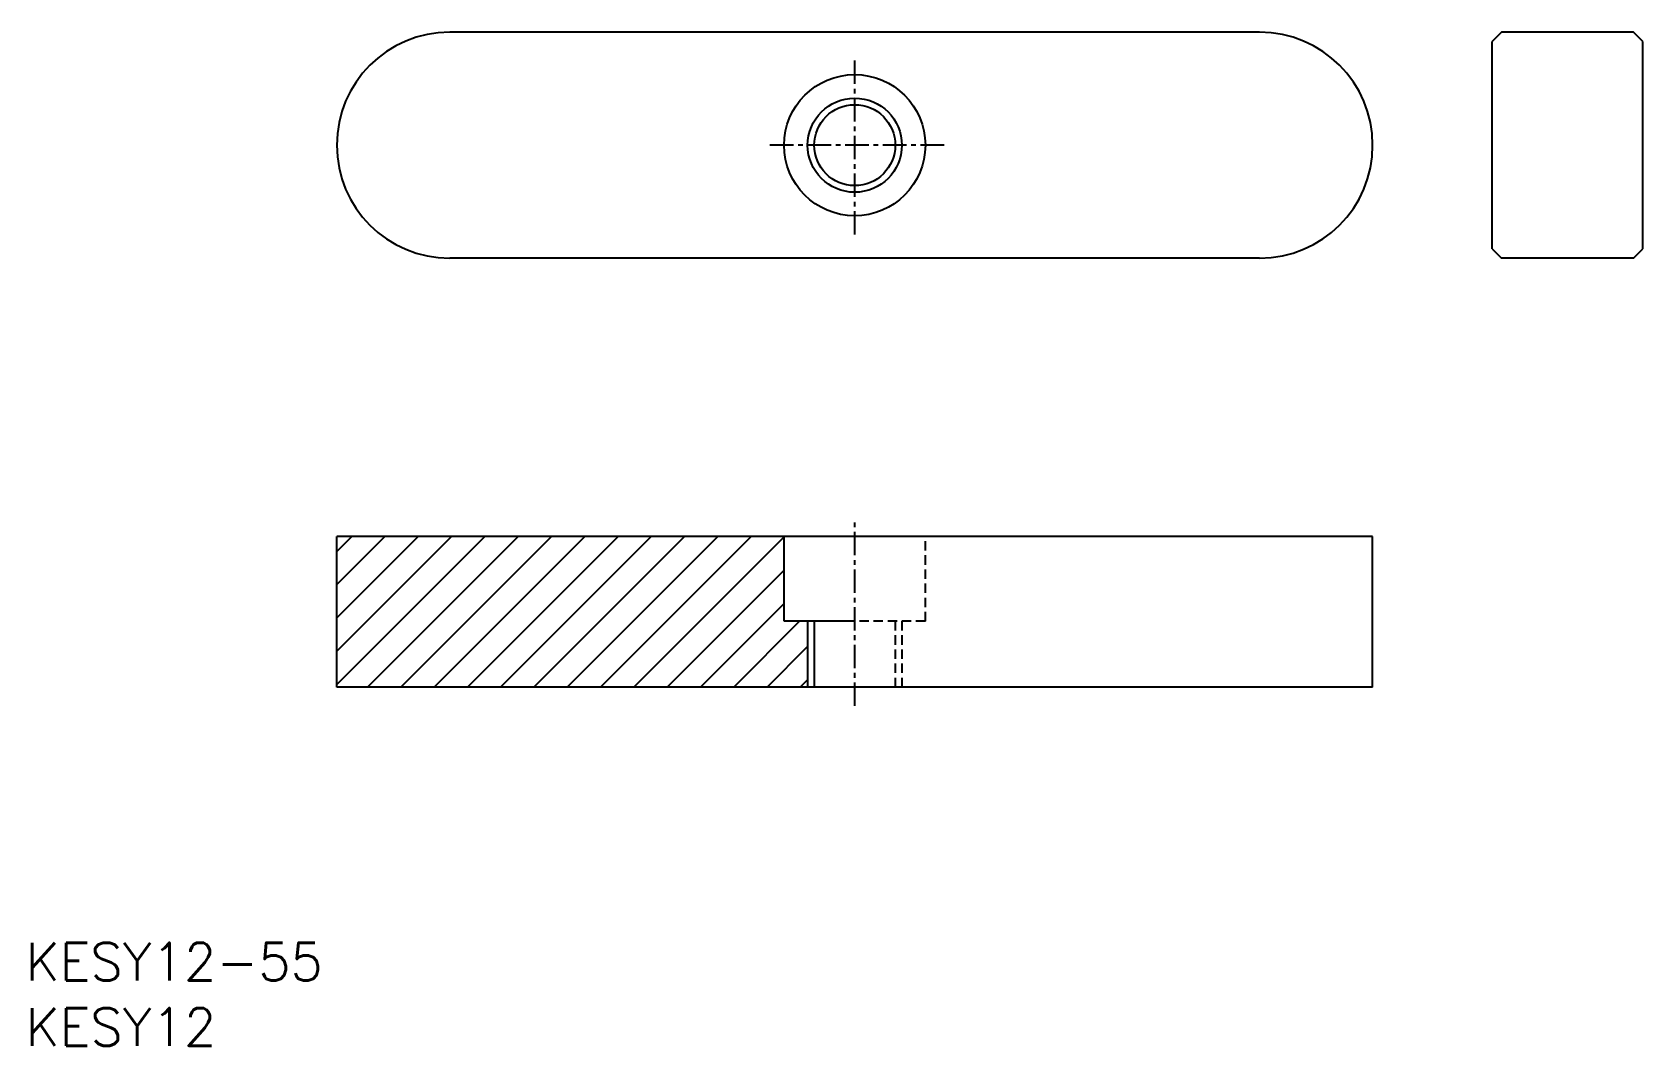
# Model space of a CAD drawing. Extents: x 96.1 to 181.6, y 126.7 to 180.5.
import ezdxf

# ---------------------------------------------------------------- set-up
doc = ezdxf.new("R2010")
doc.units = 0
doc.linetypes.add('CENTER', pattern=[2, 1.25, -0.25, 0.25, -0.25])
doc.linetypes.add('DASHED', pattern=[0.75, 0.5, -0.25])
doc.layers.get('0').update_dxf_attribs({"linetype": 'CONTINUOUS'})
doc.layers.add('CENTER', color=1, linetype='CENTER')
doc.styles.get("Standard").update_dxf_attribs({"font": 'txt.shx', "bigfont": 'bigfont.shx'})

# ---------------------------------------------------------------- blocks, each defined once
blk = doc.blocks.new('*X2')
at = {"color": 0, "linetype": 'CONTINUOUS'}
for p, q in [((112.28, 145.868), (120.142, 153.729)), ((112.28, 147.635), (118.374, 153.729)), ((112.28, 149.403), (116.606, 153.729)), ((112.28, 151.171), (114.838, 153.729)), ((112.28, 152.939), (113.071, 153.729)), ((113.909, 145.729), (121.909, 153.729)), ((115.677, 145.729), (123.677, 153.729)), ((117.445, 145.729), (125.445, 153.729)), ((119.213, 145.729), (127.213, 153.729)), ((120.981, 145.729), (128.981, 153.729)), ((122.748, 145.729), (130.748, 153.729)), ((124.516, 145.729), (132.516, 153.729)), ((126.284, 145.729), (134.284, 153.729)), ((128.052, 145.729), (136.03, 153.708)), ((129.819, 145.729), (136.03, 151.94)), ((131.587, 145.729), (136.03, 150.172)), ((133.355, 145.729), (136.855, 149.229)), ((135.123, 145.729), (137.28, 147.887)), ((136.89, 145.729), (137.28, 146.119))]:
    blk.add_line(p, q, dxfattribs=at)

msp = doc.modelspace()

# ---------------------------------------------------------------- linework, layer by layer
at = {"color": 7, "linetype": 'CONTINUOUS'}
for p, q in [((161.28, 180.51), (118.28, 180.51)), ((174.123, 180.51), (173.623, 180.01)), ((181.123, 180.51), (174.123, 180.51)), ((181.623, 180.01), (181.123, 180.51)), ((173.623, 169.01), (173.623, 180.01)), ((181.623, 169.01), (181.623, 180.01)), ((161.28, 168.51), (118.28, 168.51)), ((173.623, 169.01), (174.123, 168.51)), ((181.123, 168.51), (174.123, 168.51)), ((181.123, 168.51), (181.623, 169.01)), ((112.28, 145.729), (112.28, 153.729)), ((167.28, 153.729), (112.28, 153.729)), ((136.03, 149.229), (136.03, 153.729)), ((167.28, 145.729), (167.28, 153.729)), ((139.78, 149.229), (136.03, 149.229)), ((137.63, 149.229), (137.63, 145.729)), ((167.28, 145.729), (112.28, 145.729))]:
    msp.add_line(p, q, dxfattribs=at)
at = {"color": 3, "linetype": 'DASHED'}
for p, q in [((143.53, 149.229), (143.53, 153.729)), ((143.53, 149.229), (139.78, 149.229)), ((141.93, 149.229), (141.93, 145.729)), ((142.28, 149.229), (142.28, 145.729))]:
    msp.add_line(p, q, dxfattribs=at)
at = {"color": 3, "linetype": 'CONTINUOUS'}
msp.add_line((137.28, 149.229), (137.28, 145.729), dxfattribs=at)
at = {"color": 7, "linetype": 'CONTINUOUS'}
for radius in [3.75, 2.15]:
    msp.add_circle((139.78, 174.51), radius, dxfattribs=at)
at = {"color": 3, "linetype": 'CONTINUOUS'}
msp.add_circle((139.78, 174.51), 2.5, dxfattribs=at)
at = {"color": 7, "linetype": 'CONTINUOUS'}
for centre, start, end in [((118.28, 174.51), 90, 270), ((161.28, 174.51), 270, 90)]:
    msp.add_arc(centre, 6, start, end, dxfattribs=at)
at = {"layer": 'CENTER', "color": 1, "linetype": 'CENTER'}
for p, q in [((139.78, 169.76), (139.78, 179.26)), ((144.53, 174.51), (135.03, 174.51)), ((139.78, 144.729), (139.78, 154.729))]:
    msp.add_line(p, q, dxfattribs=at)

# ---------------------------------------------------------------- block references
at = {"color": 7, "linetype": 'CONTINUOUS'}
msp.add_blockref('*X2', (0, 0), dxfattribs=at)

# ---------------------------------------------------------------- texts
for s, p in [('KESY12-55', (95.766, 130.148)), ('KESY12', (95.766, 126.68))]:
    msp.add_text(s, height=2).set_placement(p)

doc.saveas('drawing.dxf')
